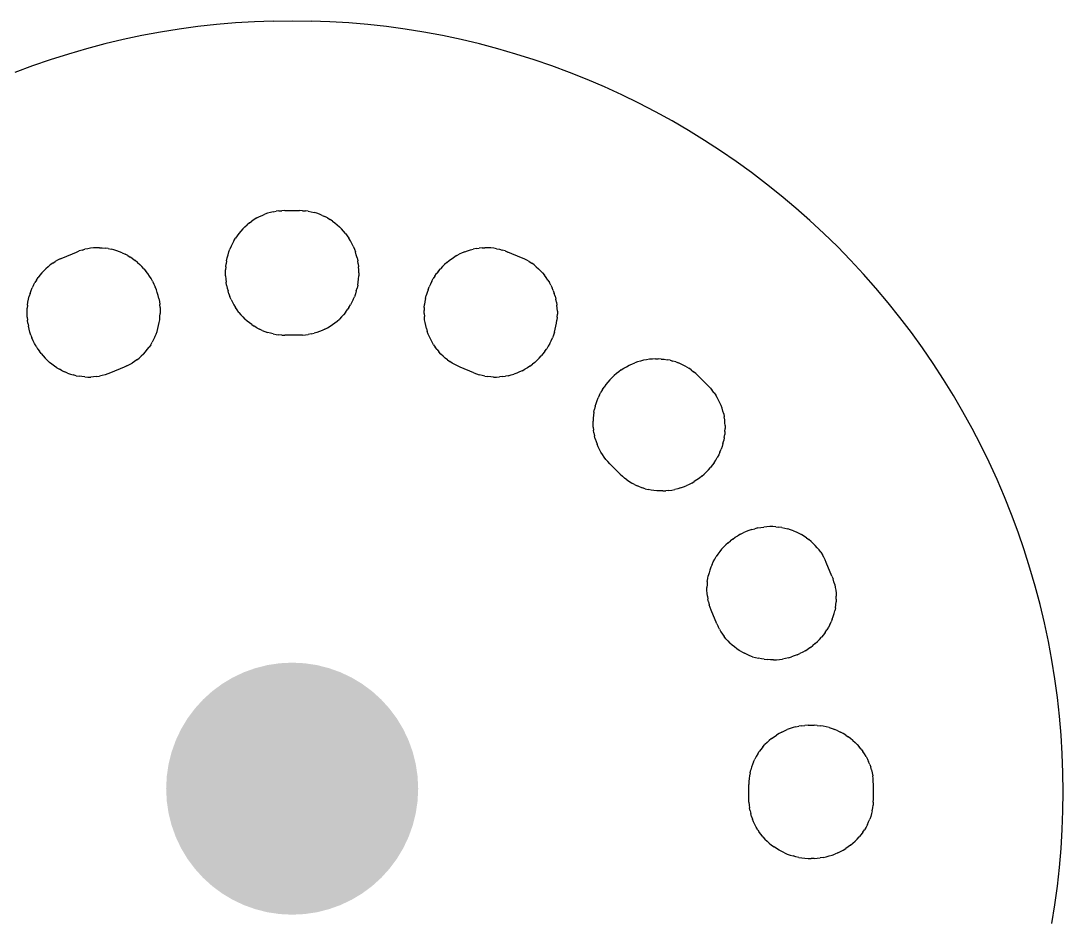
# Model space of a CAD drawing. Header units: millimetres. Extents: x 240 to 513, y -64 to 49.
# Drawn here: x 442.3 to 512.6, y -18.3 to 42.3 of the extents above; entities that cross this region are included whole.
import ezdxf

# ---------------------------------------------------------------- set-up
doc = ezdxf.new("R2010")
doc.units = ezdxf.units.MM
doc.header["$MEASUREMENT"] = 0
doc.layers.get('0').update_dxf_attribs({"linetype": 'CONTINUOUS'})

msp = doc.modelspace()

# ---------------------------------------------------------------- hatches: boundary and pattern name
at = {"linetype": 'Continuous'}
h = msp.add_hatch(color=7, dxfattribs=at)
h.dxf.hatch_style = 1
h.paths.add_polyline_path([(468.908, -7.863), (468.706, -7.054), (468.425, -6.268), (468.068, -5.514), (467.639, -4.799), (467.142, -4.129), (466.582, -3.511), (465.964, -2.95), (465.294, -2.454), (464.579, -2.025), (463.825, -1.668), (463.039, -1.387), (462.23, -1.184), (461.405, -1.062), (460.572, -1.021), (459.739, -1.062), (458.913, -1.184), (458.104, -1.387), (457.319, -1.668), (456.565, -2.025), (455.849, -2.454), (455.179, -2.95), (454.561, -3.511), (454.001, -4.129), (453.504, -4.799), (453.075, -5.514), (452.719, -6.268), (452.438, -7.054), (452.235, -7.863), (452.113, -8.688), (452.086, -9.233), (452.072, -9.521), (452.113, -10.354), (452.235, -11.179), (452.438, -11.988), (452.719, -12.774), (453.075, -13.528), (453.504, -14.243), (454.001, -14.913), (454.561, -15.532), (455.179, -16.092), (455.849, -16.589), (456.565, -17.017), (457.319, -17.374), (458.104, -17.655), (458.913, -17.858), (459.739, -17.98), (460.572, -18.021), (461.405, -17.98), (462.23, -17.858), (463.039, -17.655), (463.825, -17.374), (464.579, -17.017), (465.294, -16.589), (465.964, -16.092), (466.582, -15.532), (467.142, -14.913), (467.639, -14.243), (468.068, -13.528), (468.425, -12.774), (468.706, -11.988), (468.908, -11.179), (469.031, -10.354), (469.072, -9.521), (469.057, -9.233), (469.031, -8.688)])

# ---------------------------------------------------------------- linework, layer by layer
at = {"color": 1}
for p, q in [((458.02, 42.204), (456.746, 42.126)), ((459.295, 42.251), (458.02, 42.204)), ((459.295, 42.251), (460.572, 42.267)), ((460.572, 42.267), (461.848, 42.251)), ((463.123, 42.204), (461.848, 42.251)), ((464.397, 42.126), (463.123, 42.204)), ((451.682, 41.501), (450.427, 41.268)), ((452.942, 41.704), (451.682, 41.501)), ((454.206, 41.876), (452.942, 41.704)), ((455.475, 42.017), (454.206, 41.876)), ((456.746, 42.126), (455.475, 42.017)), ((465.669, 42.017), (464.397, 42.126)), ((466.937, 41.876), (465.669, 42.017)), ((468.202, 41.704), (466.937, 41.876)), ((469.462, 41.501), (468.202, 41.704)), ((470.716, 41.268), (469.462, 41.501)), ((449.179, 41.003), (447.937, 40.709)), ((450.427, 41.268), (449.179, 41.003)), ((471.965, 41.003), (470.716, 41.268)), ((473.207, 40.709), (471.965, 41.003)), ((446.703, 40.383), (445.477, 40.028)), ((447.937, 40.709), (446.703, 40.383)), ((474.441, 40.383), (473.207, 40.709)), ((475.667, 40.028), (474.441, 40.383)), ((444.26, 39.642), (443.053, 39.227)), ((445.477, 40.028), (444.26, 39.642)), ((476.883, 39.642), (475.667, 40.028)), ((478.09, 39.227), (476.883, 39.642)), ((443.053, 39.227), (441.857, 38.783)), ((479.286, 38.783), (478.09, 39.227)), ((480.471, 38.309), (479.286, 38.783)), ((481.644, 37.806), (480.471, 38.309)), ((482.805, 37.274), (481.644, 37.806)), ((483.951, 36.715), (482.805, 37.274)), ((485.084, 36.127), (483.951, 36.715)), ((486.202, 35.512), (485.084, 36.127)), ((487.305, 34.869), (486.202, 35.512)), ((488.391, 34.199), (487.305, 34.869)), ((489.461, 33.503), (488.391, 34.199)), ((490.514, 32.781), (489.461, 33.503)), ((491.548, 32.034), (490.514, 32.781)), ((492.564, 31.261), (491.548, 32.034)), ((493.56, 30.464), (492.564, 31.261)), ((494.537, 29.642), (493.56, 30.464)), ((495.493, 28.796), (494.537, 29.642)), ((458.015, 28.869), (457.85, 28.759)), ((458.186, 28.971), (458.015, 28.869)), ((458.186, 28.971), (458.361, 29.064)), ((458.361, 29.064), (458.541, 29.147)), ((458.541, 29.147), (458.724, 29.221)), ((458.911, 29.286), (458.724, 29.221)), ((459.1, 29.341), (458.911, 29.286)), ((459.291, 29.386), (459.1, 29.341)), ((459.291, 29.386), (459.485, 29.422)), ((459.68, 29.447), (459.485, 29.422)), ((459.68, 29.447), (459.875, 29.462)), ((460.071, 29.467), (459.875, 29.462)), ((460.071, 29.467), (461.072, 29.467)), ((461.268, 29.462), (461.072, 29.467)), ((461.268, 29.462), (461.464, 29.447)), ((461.659, 29.422), (461.464, 29.447)), ((461.659, 29.422), (461.852, 29.386)), ((461.852, 29.386), (462.044, 29.341)), ((462.233, 29.286), (462.044, 29.341)), ((462.419, 29.221), (462.233, 29.286)), ((462.602, 29.147), (462.419, 29.221)), ((462.602, 29.147), (462.782, 29.064)), ((462.957, 28.971), (462.782, 29.064)), ((462.957, 28.971), (463.128, 28.869)), ((463.294, 28.759), (463.128, 28.869)), ((457.243, 28.237), (457.108, 28.088)), ((457.243, 28.237), (457.385, 28.379)), ((457.385, 28.379), (457.534, 28.514)), ((457.689, 28.64), (457.534, 28.514)), ((457.689, 28.64), (457.85, 28.759)), ((463.294, 28.759), (463.454, 28.64)), ((463.454, 28.64), (463.609, 28.514)), ((463.609, 28.514), (463.758, 28.379)), ((463.9, 28.237), (463.758, 28.379)), ((464.035, 28.088), (463.9, 28.237)), ((496.428, 27.928), (495.493, 28.796)), ((456.641, 27.426), (456.544, 27.247)), ((456.641, 27.426), (456.544, 27.247)), ((456.641, 27.426), (456.746, 27.6)), ((456.859, 27.769), (456.746, 27.6)), ((456.98, 27.931), (456.859, 27.769)), ((457.108, 28.088), (456.98, 27.931)), ((464.164, 27.931), (464.035, 28.088)), ((464.164, 27.931), (464.284, 27.769)), ((464.284, 27.769), (464.398, 27.6)), ((464.503, 27.426), (464.398, 27.6)), ((464.599, 27.247), (464.503, 27.426)), ((464.599, 27.247), (464.503, 27.426)), ((497.341, 27.037), (496.428, 27.928)), ((446.032, 26.674), (446.216, 26.745)), ((446.402, 26.806), (446.216, 26.745)), ((446.402, 26.806), (446.592, 26.857)), ((446.784, 26.898), (446.592, 26.857)), ((446.979, 26.93), (446.784, 26.898)), ((447.174, 26.952), (446.979, 26.93)), ((447.371, 26.963), (447.174, 26.952)), ((447.569, 26.965), (447.371, 26.963)), ((447.569, 26.965), (447.767, 26.956)), ((447.767, 26.956), (447.964, 26.938)), ((448.161, 26.909), (447.964, 26.938)), ((448.161, 26.909), (448.356, 26.871)), ((448.55, 26.823), (448.356, 26.871)), ((448.742, 26.765), (448.55, 26.823)), ((448.93, 26.697), (448.742, 26.765)), ((456.305, 26.682), (456.376, 26.874)), ((456.456, 27.063), (456.376, 26.874)), ((456.544, 27.247), (456.456, 27.063)), ((456.544, 27.247), (456.456, 27.063)), ((464.688, 27.063), (464.599, 27.247)), ((464.688, 27.063), (464.599, 27.247)), ((464.688, 27.063), (464.767, 26.874)), ((464.767, 26.874), (464.838, 26.682)), ((472.213, 26.697), (472.402, 26.765)), ((472.402, 26.765), (472.593, 26.823)), ((472.593, 26.823), (472.787, 26.871)), ((472.982, 26.909), (472.787, 26.871)), ((472.982, 26.909), (473.179, 26.938)), ((473.377, 26.956), (473.179, 26.938)), ((473.377, 26.956), (473.574, 26.965)), ((473.772, 26.963), (473.574, 26.965)), ((473.969, 26.952), (473.772, 26.963)), ((474.165, 26.93), (473.969, 26.952)), ((474.359, 26.898), (474.165, 26.93)), ((474.359, 26.899), (474.165, 26.93)), ((474.359, 26.899), (474.551, 26.857)), ((474.359, 26.898), (474.551, 26.857)), ((474.551, 26.857), (474.741, 26.806)), ((474.928, 26.745), (474.741, 26.806)), ((474.928, 26.745), (475.111, 26.674)), ((498.232, 26.123), (497.341, 27.037)), ((444.418, 25.919), (444.584, 26.025)), ((444.754, 26.123), (444.584, 26.025)), ((444.929, 26.212), (444.754, 26.123)), ((444.929, 26.212), (445.108, 26.292)), ((445.108, 26.292), (446.032, 26.674)), ((449.116, 26.62), (448.93, 26.697)), ((449.116, 26.62), (449.298, 26.534)), ((449.477, 26.439), (449.298, 26.534)), ((449.477, 26.439), (449.651, 26.335)), ((449.477, 26.439), (449.651, 26.335)), ((449.819, 26.223), (449.651, 26.335)), ((449.819, 26.223), (449.651, 26.335)), ((449.819, 26.223), (449.983, 26.102)), ((450.141, 25.973), (449.983, 26.102)), ((456.148, 26.086), (456.115, 25.883)), ((456.148, 26.086), (456.191, 26.288)), ((456.148, 26.086), (456.191, 26.287)), ((456.191, 26.287), (456.244, 26.486)), ((456.191, 26.288), (456.244, 26.486)), ((456.244, 26.486), (456.305, 26.682)), ((464.899, 26.486), (464.838, 26.682)), ((464.952, 26.288), (464.899, 26.486)), ((464.952, 26.287), (464.899, 26.486)), ((464.952, 26.288), (464.995, 26.086)), ((464.952, 26.287), (464.995, 26.086)), ((465.028, 25.883), (464.995, 26.086)), ((471.002, 25.973), (471.16, 26.102)), ((471.16, 26.102), (471.324, 26.223)), ((471.324, 26.223), (471.493, 26.335)), ((471.667, 26.439), (471.493, 26.335)), ((471.667, 26.439), (471.845, 26.534)), ((472.027, 26.62), (471.845, 26.534)), ((472.213, 26.697), (472.027, 26.62)), ((476.035, 26.292), (475.111, 26.674)), ((476.214, 26.212), (476.035, 26.292)), ((476.389, 26.123), (476.214, 26.212)), ((476.56, 26.025), (476.389, 26.123)), ((476.56, 26.025), (476.725, 25.919)), ((499.101, 25.188), (498.232, 26.123)), ((443.683, 25.265), (443.817, 25.411)), ((443.817, 25.411), (443.958, 25.549)), ((444.105, 25.68), (443.958, 25.549)), ((444.105, 25.68), (444.259, 25.803)), ((444.418, 25.919), (444.259, 25.803)), ((450.141, 25.973), (450.293, 25.837)), ((450.439, 25.693), (450.293, 25.837)), ((450.578, 25.543), (450.439, 25.693)), ((450.578, 25.543), (450.71, 25.385)), ((450.834, 25.222), (450.71, 25.385)), ((456.072, 25.267), (456.076, 25.473)), ((456.091, 25.679), (456.076, 25.473)), ((456.091, 25.679), (456.115, 25.883)), ((465.028, 25.883), (465.053, 25.679)), ((465.067, 25.473), (465.053, 25.679)), ((465.072, 25.267), (465.067, 25.473)), ((470.434, 25.385), (470.309, 25.222)), ((470.434, 25.385), (470.343, 25.266)), ((470.434, 25.385), (470.566, 25.543)), ((470.704, 25.693), (470.566, 25.543)), ((470.704, 25.693), (470.85, 25.837)), ((471.002, 25.973), (470.85, 25.837)), ((476.885, 25.804), (476.725, 25.919)), ((476.885, 25.804), (477.038, 25.68)), ((477.038, 25.68), (477.186, 25.549)), ((477.186, 25.549), (477.327, 25.411)), ((477.327, 25.411), (477.46, 25.265)), ((443.129, 24.44), (443.223, 24.616)), ((443.326, 24.787), (443.223, 24.616)), ((443.326, 24.787), (443.437, 24.953)), ((443.556, 25.112), (443.437, 24.953)), ((443.683, 25.265), (443.556, 25.112)), ((450.951, 25.052), (450.834, 25.222)), ((451.059, 24.878), (450.951, 25.052)), ((451.16, 24.698), (451.059, 24.878)), ((451.16, 24.698), (451.252, 24.513)), ((456.076, 25.061), (456.072, 25.267)), ((456.076, 25.061), (456.091, 24.855)), ((456.091, 24.855), (456.115, 24.651)), ((456.148, 24.448), (456.115, 24.651)), ((464.995, 24.448), (465.028, 24.651)), ((465.028, 24.651), (465.053, 24.855)), ((465.053, 24.855), (465.067, 25.061)), ((465.072, 25.267), (465.067, 25.061)), ((469.983, 24.698), (469.891, 24.513)), ((469.983, 24.698), (470.084, 24.878)), ((470.193, 25.052), (470.084, 24.878)), ((470.193, 25.052), (470.084, 24.878)), ((470.193, 25.052), (470.309, 25.222)), ((470.193, 25.052), (470.309, 25.222)), ((470.343, 25.266), (470.309, 25.222)), ((470.343, 25.266), (470.343, 25.266)), ((477.46, 25.265), (477.587, 25.112)), ((477.706, 24.953), (477.587, 25.112)), ((477.817, 24.787), (477.706, 24.953)), ((477.817, 24.787), (477.92, 24.616)), ((478.014, 24.44), (477.92, 24.616)), ((499.947, 24.232), (499.101, 25.188)), ((442.898, 23.883), (442.966, 24.073)), ((442.966, 24.073), (443.043, 24.259)), ((443.129, 24.44), (443.043, 24.259)), ((451.252, 24.513), (451.335, 24.325)), ((451.41, 24.133), (451.335, 24.325)), ((451.475, 23.937), (451.41, 24.133)), ((451.531, 23.739), (451.475, 23.937)), ((456.148, 24.448), (456.191, 24.246)), ((456.191, 24.246), (456.244, 24.048)), ((456.306, 23.852), (456.244, 24.048)), ((464.899, 24.048), (464.838, 23.852)), ((464.899, 24.048), (464.952, 24.246)), ((464.995, 24.448), (464.952, 24.246)), ((469.668, 23.937), (469.612, 23.739)), ((469.734, 24.133), (469.668, 23.937)), ((469.734, 24.133), (469.808, 24.325)), ((469.891, 24.513), (469.808, 24.325)), ((478.014, 24.44), (478.1, 24.259)), ((478.177, 24.073), (478.1, 24.259)), ((478.177, 24.073), (478.245, 23.883)), ((500.768, 23.255), (499.947, 24.232)), ((442.72, 23.093), (442.75, 23.294)), ((442.75, 23.294), (442.79, 23.493)), ((442.79, 23.493), (442.839, 23.69)), ((442.898, 23.883), (442.839, 23.69)), ((451.578, 23.538), (451.531, 23.739)), ((451.578, 23.538), (451.615, 23.336)), ((451.615, 23.336), (451.643, 23.133)), ((456.306, 23.852), (456.376, 23.66)), ((456.456, 23.471), (456.376, 23.66)), ((456.456, 23.471), (456.544, 23.287)), ((456.544, 23.287), (456.641, 23.108)), ((464.599, 23.287), (464.503, 23.108)), ((464.688, 23.471), (464.599, 23.287)), ((464.688, 23.471), (464.767, 23.66)), ((464.838, 23.852), (464.767, 23.66)), ((469.528, 23.336), (469.501, 23.133)), ((469.566, 23.538), (469.528, 23.336)), ((469.566, 23.538), (469.612, 23.739)), ((478.304, 23.69), (478.245, 23.883)), ((478.304, 23.69), (478.353, 23.493)), ((478.393, 23.294), (478.353, 23.493)), ((478.393, 23.294), (478.424, 23.093)), ((501.566, 22.259), (500.768, 23.255)), ((442.687, 22.482), (442.688, 22.687)), ((442.687, 22.482), (442.688, 22.687)), ((442.688, 22.687), (442.699, 22.891)), ((442.688, 22.687), (442.699, 22.891)), ((442.72, 23.093), (442.699, 22.891)), ((451.661, 22.928), (451.643, 23.133)), ((451.657, 22.315), (451.668, 22.519)), ((451.661, 22.928), (451.669, 22.723)), ((451.669, 22.723), (451.668, 22.519)), ((456.641, 23.108), (456.746, 22.934)), ((456.859, 22.765), (456.746, 22.934)), ((456.98, 22.603), (456.859, 22.765)), ((456.98, 22.603), (457.108, 22.446)), ((464.164, 22.603), (464.035, 22.446)), ((464.164, 22.603), (464.284, 22.765)), ((464.398, 22.934), (464.284, 22.765)), ((464.398, 22.934), (464.503, 23.108)), ((469.482, 22.928), (469.474, 22.723)), ((469.476, 22.519), (469.474, 22.723)), ((469.476, 22.519), (469.487, 22.315)), ((469.482, 22.928), (469.501, 23.133)), ((478.444, 22.891), (478.424, 23.093)), ((478.456, 22.687), (478.444, 22.891)), ((478.456, 22.687), (478.457, 22.482)), ((442.695, 22.277), (442.687, 22.482)), ((442.695, 22.277), (442.713, 22.073)), ((442.741, 21.869), (442.713, 22.073)), ((442.741, 21.869), (442.778, 21.667)), ((451.565, 21.712), (451.605, 21.911)), ((451.605, 21.911), (451.636, 22.112)), ((451.636, 22.112), (451.657, 22.315)), ((457.108, 22.446), (457.243, 22.297)), ((457.243, 22.297), (457.385, 22.155)), ((457.534, 22.02), (457.385, 22.155)), ((457.689, 21.894), (457.534, 22.02)), ((457.85, 21.775), (457.689, 21.894)), ((463.294, 21.775), (463.454, 21.894)), ((463.454, 21.894), (463.609, 22.02)), ((463.609, 22.02), (463.758, 22.155)), ((463.9, 22.297), (463.758, 22.155)), ((464.035, 22.446), (463.9, 22.297)), ((469.508, 22.112), (469.487, 22.315)), ((469.538, 21.911), (469.508, 22.112)), ((469.578, 21.712), (469.538, 21.911)), ((478.366, 21.667), (478.403, 21.869)), ((478.403, 21.869), (478.431, 22.073)), ((478.449, 22.277), (478.431, 22.073)), ((478.449, 22.277), (478.457, 22.482)), ((502.338, 21.243), (501.566, 22.259)), ((442.824, 21.467), (442.778, 21.667)), ((442.881, 21.268), (442.824, 21.467)), ((442.946, 21.073), (442.881, 21.268)), ((451.312, 20.947), (451.389, 21.133)), ((451.389, 21.133), (451.457, 21.322)), ((451.457, 21.322), (451.516, 21.516)), ((451.516, 21.516), (451.565, 21.712)), ((457.85, 21.775), (458.015, 21.665)), ((458.186, 21.563), (458.015, 21.665)), ((458.186, 21.563), (458.361, 21.47)), ((458.541, 21.387), (458.361, 21.47)), ((458.541, 21.387), (458.724, 21.313)), ((458.724, 21.313), (458.911, 21.248)), ((459.1, 21.193), (458.911, 21.248)), ((459.291, 21.148), (459.1, 21.193)), ((459.291, 21.148), (459.485, 21.112)), ((459.485, 21.112), (459.68, 21.087)), ((461.464, 21.087), (461.659, 21.112)), ((461.852, 21.148), (461.659, 21.112)), ((461.852, 21.148), (462.044, 21.193)), ((462.233, 21.248), (462.044, 21.193)), ((462.419, 21.313), (462.233, 21.248)), ((462.602, 21.387), (462.419, 21.313)), ((462.782, 21.47), (462.602, 21.387)), ((462.782, 21.47), (462.957, 21.563)), ((462.957, 21.563), (463.128, 21.665)), ((463.128, 21.665), (463.294, 21.775)), ((469.627, 21.516), (469.578, 21.712)), ((469.627, 21.516), (469.686, 21.323)), ((469.754, 21.133), (469.686, 21.323)), ((469.831, 20.947), (469.754, 21.133)), ((478.263, 21.268), (478.197, 21.073)), ((478.263, 21.268), (478.319, 21.467)), ((478.319, 21.467), (478.366, 21.667)), ((503.086, 20.209), (502.338, 21.243)), ((442.946, 21.073), (443.02, 20.881)), ((443.104, 20.692), (443.02, 20.881)), ((443.196, 20.508), (443.104, 20.692)), ((443.296, 20.328), (443.196, 20.508)), ((451.029, 20.418), (450.918, 20.253)), ((451.029, 20.418), (450.918, 20.253)), ((451.029, 20.418), (451.132, 20.589)), ((451.227, 20.766), (451.132, 20.589)), ((451.312, 20.947), (451.227, 20.766)), ((459.875, 21.072), (459.68, 21.087)), ((459.875, 21.072), (460.072, 21.067)), ((461.072, 21.067), (460.072, 21.067)), ((461.268, 21.072), (461.072, 21.067)), ((461.268, 21.072), (461.464, 21.087)), ((469.917, 20.766), (469.831, 20.947)), ((470.011, 20.589), (469.917, 20.766)), ((470.114, 20.418), (470.011, 20.589)), ((470.114, 20.418), (470.225, 20.253)), ((477.948, 20.508), (477.847, 20.328)), ((477.948, 20.508), (478.04, 20.692)), ((478.04, 20.692), (478.123, 20.881)), ((478.197, 21.073), (478.123, 20.881)), ((443.296, 20.328), (443.405, 20.153)), ((443.296, 20.328), (443.405, 20.153)), ((443.405, 20.153), (443.521, 19.984)), ((443.405, 20.153), (443.521, 19.984)), ((443.646, 19.82), (443.521, 19.984)), ((443.646, 19.82), (443.778, 19.663)), ((450.539, 19.795), (450.398, 19.656)), ((450.539, 19.795), (450.673, 19.941)), ((450.673, 19.941), (450.799, 20.094)), ((450.799, 20.094), (450.918, 20.253)), ((450.799, 20.094), (450.918, 20.253)), ((470.344, 20.094), (470.225, 20.253)), ((470.344, 20.094), (470.471, 19.941)), ((470.604, 19.795), (470.471, 19.941)), ((470.745, 19.656), (470.604, 19.795)), ((477.497, 19.82), (477.365, 19.663)), ((477.622, 19.984), (477.497, 19.82)), ((477.622, 19.984), (477.738, 20.153)), ((477.847, 20.328), (477.738, 20.153)), ((503.808, 19.157), (503.086, 20.209)), ((443.778, 19.663), (443.917, 19.512)), ((444.062, 19.369), (443.917, 19.512)), ((444.062, 19.369), (444.214, 19.232)), ((444.372, 19.104), (444.214, 19.232)), ((444.536, 18.983), (444.372, 19.104)), ((444.705, 18.87), (444.536, 18.983)), ((449.426, 18.994), (449.247, 18.914)), ((449.426, 18.994), (449.602, 19.083)), ((449.602, 19.083), (449.772, 19.18)), ((449.937, 19.287), (449.772, 19.18)), ((450.097, 19.402), (449.937, 19.287)), ((450.097, 19.402), (450.251, 19.525)), ((450.398, 19.656), (450.251, 19.525)), ((470.745, 19.656), (470.893, 19.525)), ((471.047, 19.402), (470.893, 19.525)), ((471.047, 19.402), (471.206, 19.287)), ((471.372, 19.18), (471.206, 19.287)), ((471.542, 19.083), (471.372, 19.18)), ((471.717, 18.994), (471.542, 19.083)), ((471.896, 18.914), (471.717, 18.994)), ((476.607, 18.983), (476.438, 18.87)), ((476.607, 18.983), (476.771, 19.104)), ((476.929, 19.232), (476.771, 19.104)), ((477.081, 19.369), (476.929, 19.232)), ((477.081, 19.369), (477.227, 19.512)), ((477.227, 19.512), (477.365, 19.663)), ((483.122, 18.938), (483.304, 19.033)), ((483.304, 19.033), (483.49, 19.119)), ((483.49, 19.119), (483.68, 19.196)), ((483.872, 19.264), (483.68, 19.196)), ((484.067, 19.322), (483.872, 19.264)), ((484.265, 19.371), (484.067, 19.322)), ((484.464, 19.41), (484.265, 19.371)), ((484.664, 19.44), (484.464, 19.41)), ((484.865, 19.459), (484.664, 19.44)), ((485.067, 19.469), (484.865, 19.459)), ((485.067, 19.469), (485.268, 19.469)), ((485.468, 19.459), (485.268, 19.469)), ((485.468, 19.459), (485.667, 19.44)), ((485.667, 19.44), (485.865, 19.41)), ((486.06, 19.371), (485.865, 19.41)), ((486.06, 19.371), (486.253, 19.322)), ((486.442, 19.263), (486.253, 19.322)), ((486.442, 19.263), (486.628, 19.196)), ((486.81, 19.118), (486.628, 19.196)), ((486.988, 19.032), (486.81, 19.118)), ((487.16, 18.937), (486.988, 19.032)), ((504.504, 18.087), (503.808, 19.157)), ((444.705, 18.87), (444.879, 18.767)), ((445.057, 18.671), (444.879, 18.767)), ((445.057, 18.671), (445.239, 18.585)), ((445.425, 18.508), (445.239, 18.585)), ((445.425, 18.508), (445.614, 18.441)), ((445.614, 18.441), (445.805, 18.383)), ((445.999, 18.335), (445.805, 18.383)), ((445.999, 18.335), (446.195, 18.296)), ((446.391, 18.268), (446.195, 18.296)), ((447.377, 18.275), (447.571, 18.307)), ((447.763, 18.349), (447.571, 18.307)), ((447.953, 18.4), (447.763, 18.349)), ((448.14, 18.461), (447.953, 18.4)), ((448.323, 18.531), (448.14, 18.461)), ((449.247, 18.914), (448.323, 18.531)), ((472.82, 18.531), (471.896, 18.914)), ((472.82, 18.531), (473.004, 18.461)), ((473.004, 18.461), (473.19, 18.4)), ((473.38, 18.349), (473.19, 18.4)), ((473.572, 18.307), (473.38, 18.349)), ((473.572, 18.307), (473.766, 18.275)), ((474.752, 18.268), (474.949, 18.296)), ((475.144, 18.335), (474.949, 18.296)), ((475.144, 18.335), (475.338, 18.383)), ((475.338, 18.383), (475.53, 18.441)), ((475.718, 18.508), (475.53, 18.441)), ((475.718, 18.508), (475.53, 18.441)), ((475.904, 18.585), (475.718, 18.508)), ((475.904, 18.585), (475.718, 18.508)), ((476.087, 18.671), (475.904, 18.585)), ((476.087, 18.671), (476.265, 18.767)), ((476.438, 18.87), (476.265, 18.767)), ((482.138, 18.198), (482.288, 18.34)), ((482.443, 18.475), (482.288, 18.34)), ((482.605, 18.603), (482.443, 18.475)), ((482.772, 18.723), (482.605, 18.603)), ((482.772, 18.723), (482.945, 18.835)), ((482.945, 18.835), (483.122, 18.938)), ((487.16, 18.937), (487.328, 18.834)), ((487.489, 18.722), (487.328, 18.834)), ((487.489, 18.722), (487.645, 18.602)), ((487.794, 18.474), (487.645, 18.602)), ((487.794, 18.474), (487.937, 18.339)), ((488.644, 17.632), (487.937, 18.339)), ((446.589, 18.249), (446.391, 18.268)), ((446.589, 18.249), (446.787, 18.241)), ((446.787, 18.241), (446.984, 18.242)), ((447.181, 18.254), (446.984, 18.242)), ((447.377, 18.275), (447.181, 18.254)), ((473.962, 18.254), (473.766, 18.275)), ((474.159, 18.242), (473.962, 18.254)), ((474.159, 18.242), (474.357, 18.241)), ((474.357, 18.241), (474.555, 18.249)), ((474.752, 18.268), (474.555, 18.249)), ((481.733, 17.731), (481.613, 17.564)), ((481.861, 17.893), (481.733, 17.731)), ((481.996, 18.049), (481.861, 17.893)), ((481.996, 18.049), (482.138, 18.198)), ((488.779, 17.49), (488.644, 17.632)), ((505.173, 17), (504.504, 18.087)), ((481.303, 17.032), (481.217, 16.846)), ((481.303, 17.032), (481.398, 17.214)), ((481.502, 17.391), (481.398, 17.214)), ((481.502, 17.391), (481.613, 17.564)), ((488.779, 17.49), (488.907, 17.341)), ((489.027, 17.185), (488.907, 17.341)), ((489.027, 17.185), (489.139, 17.023)), ((489.242, 16.856), (489.139, 17.023)), ((505.816, 15.898), (505.173, 17)), ((481.014, 16.269), (480.965, 16.071)), ((481.014, 16.269), (481.072, 16.464)), ((481.072, 16.464), (481.14, 16.656)), ((481.14, 16.656), (481.217, 16.846)), ((489.337, 16.683), (489.242, 16.856)), ((489.423, 16.506), (489.337, 16.683)), ((489.5, 16.324), (489.423, 16.506)), ((489.568, 16.138), (489.5, 16.324)), ((480.877, 15.471), (480.867, 15.269)), ((480.896, 15.672), (480.877, 15.471)), ((480.926, 15.872), (480.896, 15.672)), ((480.926, 15.872), (480.965, 16.071)), ((489.627, 15.948), (489.568, 16.138)), ((489.675, 15.755), (489.627, 15.948)), ((489.675, 15.755), (489.715, 15.56)), ((489.744, 15.363), (489.715, 15.56)), ((506.432, 14.78), (505.816, 15.898)), ((480.867, 15.068), (480.867, 15.269)), ((480.877, 14.868), (480.867, 15.068)), ((480.877, 14.868), (480.896, 14.669)), ((489.764, 15.164), (489.744, 15.363)), ((489.774, 14.963), (489.764, 15.164)), ((489.774, 14.963), (489.774, 14.762)), ((507.019, 13.647), (506.432, 14.78)), ((480.926, 14.471), (480.896, 14.669)), ((480.926, 14.471), (480.965, 14.276)), ((481.014, 14.083), (480.965, 14.276)), ((481.014, 14.083), (481.073, 13.894)), ((489.715, 14.16), (489.676, 13.96)), ((489.715, 14.16), (489.744, 14.36)), ((489.764, 14.561), (489.744, 14.36)), ((489.764, 14.561), (489.774, 14.762)), ((481.073, 13.894), (481.141, 13.708)), ((481.218, 13.526), (481.141, 13.708)), ((481.304, 13.348), (481.218, 13.526)), ((489.424, 13.186), (489.501, 13.375)), ((489.568, 13.568), (489.501, 13.375)), ((489.627, 13.763), (489.568, 13.568)), ((489.627, 13.763), (489.676, 13.96)), ((507.579, 12.5), (507.019, 13.647)), ((481.399, 13.176), (481.304, 13.348)), ((481.502, 13.008), (481.399, 13.176)), ((481.614, 12.847), (481.502, 13.008)), ((481.734, 12.691), (481.614, 12.847)), ((481.862, 12.542), (481.734, 12.691)), ((489.139, 12.64), (489.243, 12.818)), ((489.338, 13), (489.243, 12.818)), ((489.424, 13.186), (489.338, 13)), ((481.997, 12.399), (481.862, 12.542)), ((481.997, 12.399), (482.704, 11.692)), ((488.502, 11.834), (488.645, 11.983)), ((488.645, 11.983), (488.78, 12.138)), ((488.908, 12.3), (488.78, 12.138)), ((489.027, 12.467), (488.908, 12.3)), ((489.027, 12.467), (489.139, 12.64)), ((508.111, 11.34), (507.579, 12.5)), ((482.704, 11.692), (482.846, 11.557)), ((482.846, 11.557), (482.996, 11.429)), ((483.151, 11.309), (482.996, 11.429)), ((483.151, 11.309), (483.313, 11.198)), ((487.869, 11.309), (487.696, 11.197)), ((488.036, 11.429), (487.869, 11.309)), ((488.198, 11.556), (488.036, 11.429)), ((488.198, 11.556), (488.353, 11.691)), ((488.502, 11.834), (488.353, 11.691)), ((508.613, 10.167), (508.111, 11.34)), ((483.313, 11.198), (483.48, 11.094)), ((483.653, 10.999), (483.48, 11.094)), ((483.653, 10.999), (483.831, 10.913)), ((483.653, 10.999), (483.831, 10.913)), ((484.013, 10.836), (483.831, 10.913)), ((484.013, 10.836), (483.831, 10.913)), ((484.013, 10.836), (484.199, 10.768)), ((484.388, 10.71), (484.199, 10.768)), ((484.388, 10.71), (484.581, 10.661)), ((484.776, 10.621), (484.581, 10.661)), ((484.974, 10.592), (484.776, 10.621)), ((485.172, 10.572), (484.974, 10.592)), ((485.373, 10.562), (485.172, 10.572)), ((485.574, 10.562), (485.373, 10.562)), ((485.574, 10.562), (485.775, 10.572)), ((485.976, 10.592), (485.775, 10.572)), ((485.976, 10.592), (486.177, 10.621)), ((486.177, 10.621), (486.376, 10.66)), ((486.573, 10.709), (486.376, 10.66)), ((486.769, 10.768), (486.573, 10.709)), ((486.769, 10.768), (486.961, 10.836)), ((486.961, 10.836), (487.151, 10.913)), ((487.337, 10.999), (487.151, 10.913)), ((487.518, 11.093), (487.337, 10.999)), ((487.518, 11.093), (487.696, 11.197)), ((509.087, 8.982), (508.613, 10.167)), ((509.532, 7.785), (509.087, 8.982)), ((490.812, 7.643), (490.997, 7.735)), ((491.185, 7.818), (490.997, 7.735)), ((491.378, 7.893), (491.185, 7.818)), ((491.573, 7.958), (491.378, 7.893)), ((491.573, 7.958), (491.771, 8.014)), ((491.972, 8.061), (491.771, 8.014)), ((491.972, 8.061), (492.174, 8.098)), ((492.174, 8.098), (492.378, 8.126)), ((492.582, 8.144), (492.378, 8.126)), ((492.787, 8.152), (492.582, 8.144)), ((492.991, 8.151), (492.787, 8.152)), ((493.195, 8.14), (492.991, 8.151)), ((493.195, 8.14), (493.398, 8.119)), ((493.599, 8.089), (493.398, 8.119)), ((493.599, 8.089), (493.798, 8.049)), ((493.798, 8.049), (493.995, 7.999)), ((494.188, 7.94), (493.995, 7.999)), ((494.378, 7.873), (494.188, 7.94)), ((494.378, 7.873), (494.563, 7.796)), ((494.563, 7.796), (494.745, 7.71)), ((509.947, 6.578), (509.532, 7.785)), ((489.968, 7.061), (489.817, 6.922)), ((489.968, 7.061), (490.125, 7.193)), ((490.288, 7.317), (490.125, 7.193)), ((490.288, 7.317), (490.458, 7.434)), ((490.458, 7.434), (490.633, 7.543)), ((490.812, 7.643), (490.633, 7.543)), ((494.745, 7.71), (494.921, 7.615)), ((495.092, 7.512), (494.921, 7.615)), ((495.257, 7.401), (495.092, 7.512)), ((495.257, 7.401), (495.417, 7.282)), ((495.569, 7.156), (495.417, 7.282)), ((495.715, 7.022), (495.569, 7.156)), ((489.408, 6.466), (489.287, 6.303)), ((489.537, 6.624), (489.408, 6.466)), ((489.673, 6.776), (489.537, 6.624)), ((489.673, 6.776), (489.817, 6.922)), ((495.715, 7.022), (495.854, 6.881)), ((495.985, 6.734), (495.854, 6.881)), ((495.985, 6.734), (496.108, 6.58)), ((496.223, 6.42), (496.108, 6.58)), ((496.223, 6.42), (496.33, 6.255)), ((510.333, 5.362), (509.947, 6.578)), ((488.89, 5.6), (488.976, 5.782)), ((488.976, 5.782), (489.071, 5.96)), ((489.071, 5.96), (489.175, 6.134)), ((489.287, 6.303), (489.175, 6.134)), ((496.428, 6.085), (496.33, 6.255)), ((496.516, 5.91), (496.428, 6.085)), ((496.596, 5.73), (496.516, 5.91)), ((496.979, 4.806), (496.596, 5.73)), ((488.688, 5.033), (488.639, 4.84)), ((488.745, 5.225), (488.688, 5.033)), ((488.813, 5.414), (488.745, 5.225)), ((488.89, 5.6), (488.813, 5.414)), ((510.688, 4.136), (510.333, 5.362)), ((488.554, 4.25), (488.545, 4.052)), ((488.572, 4.447), (488.554, 4.25)), ((488.572, 4.447), (488.601, 4.644)), ((488.601, 4.644), (488.639, 4.84)), ((496.979, 4.806), (497.05, 4.623)), ((497.11, 4.436), (497.05, 4.623)), ((497.162, 4.247), (497.11, 4.436)), ((497.162, 4.247), (497.203, 4.054)), ((488.547, 3.855), (488.545, 4.052)), ((488.558, 3.658), (488.547, 3.855)), ((488.58, 3.462), (488.558, 3.658)), ((497.203, 4.054), (497.235, 3.86)), ((497.235, 3.86), (497.256, 3.664)), ((497.256, 3.664), (497.268, 3.467)), ((511.013, 2.902), (510.688, 4.136)), ((488.58, 3.462), (488.612, 3.267)), ((488.653, 3.075), (488.612, 3.267)), ((488.653, 3.075), (488.704, 2.886)), ((488.653, 3.075), (488.705, 2.886)), ((488.765, 2.699), (488.704, 2.886)), ((488.765, 2.699), (488.705, 2.886)), ((497.214, 2.678), (497.243, 2.874)), ((497.243, 2.874), (497.261, 3.072)), ((497.269, 3.27), (497.261, 3.072)), ((497.269, 3.27), (497.268, 3.467)), ((511.308, 1.66), (511.013, 2.902)), ((488.836, 2.516), (488.765, 2.699)), ((489.219, 1.592), (488.836, 2.516)), ((497.069, 2.097), (497.127, 2.289)), ((497.127, 2.289), (497.176, 2.482)), ((497.214, 2.678), (497.176, 2.482)), ((489.219, 1.592), (489.298, 1.412)), ((489.387, 1.237), (489.298, 1.412)), ((496.839, 1.54), (496.744, 1.362)), ((496.839, 1.54), (496.925, 1.722)), ((496.839, 1.54), (496.925, 1.722)), ((497.002, 1.908), (496.925, 1.722)), ((497.002, 1.908), (496.925, 1.722)), ((497.002, 1.908), (497.069, 2.097)), ((511.573, 0.412), (511.308, 1.66)), ((489.387, 1.237), (489.485, 1.067)), ((489.485, 1.067), (489.592, 0.902)), ((489.592, 0.902), (489.707, 0.742)), ((489.83, 0.588), (489.707, 0.742)), ((496.407, 0.856), (496.278, 0.697)), ((496.527, 1.019), (496.407, 0.856)), ((496.527, 1.019), (496.64, 1.188)), ((496.744, 1.362), (496.64, 1.188)), ((489.961, 0.441), (489.83, 0.588)), ((489.961, 0.441), (490.1, 0.3)), ((490.245, 0.166), (490.1, 0.3)), ((490.398, 0.039), (490.245, 0.166)), ((490.558, -0.079), (490.398, 0.039)), ((495.527, 0.005), (495.357, -0.112)), ((495.527, 0.005), (495.69, 0.129)), ((495.847, 0.261), (495.69, 0.129)), ((495.847, 0.261), (495.998, 0.4)), ((495.998, 0.4), (496.142, 0.545)), ((496.142, 0.545), (496.278, 0.697)), ((511.806, -0.843), (511.573, 0.412)), ((490.723, -0.191), (490.558, -0.079)), ((490.894, -0.293), (490.723, -0.191)), ((490.894, -0.293), (491.07, -0.388)), ((491.252, -0.474), (491.07, -0.388)), ((491.437, -0.551), (491.252, -0.474)), ((491.627, -0.619), (491.437, -0.551)), ((491.627, -0.619), (491.82, -0.677)), ((491.82, -0.677), (492.017, -0.727)), ((494.044, -0.692), (493.843, -0.739)), ((494.044, -0.692), (494.242, -0.636)), ((494.437, -0.571), (494.242, -0.636)), ((494.63, -0.497), (494.437, -0.571)), ((494.63, -0.497), (494.818, -0.413)), ((495.003, -0.321), (494.818, -0.413)), ((495.182, -0.221), (495.003, -0.321)), ((495.182, -0.221), (495.357, -0.112)), ((492.216, -0.767), (492.017, -0.727)), ((492.417, -0.797), (492.216, -0.767)), ((492.417, -0.797), (492.62, -0.818)), ((492.824, -0.829), (492.62, -0.818)), ((493.028, -0.83), (492.824, -0.829)), ((493.028, -0.83), (493.233, -0.822)), ((493.233, -0.822), (493.437, -0.804)), ((493.437, -0.804), (493.641, -0.776)), ((493.843, -0.739), (493.641, -0.776)), ((512.009, -2.103), (511.806, -0.843)), ((512.181, -3.368), (512.009, -2.103)), ((512.321, -4.636), (512.181, -3.368)), ((512.431, -5.908), (512.321, -4.636)), ((493.592, -5.705), (493.776, -5.617)), ((493.776, -5.617), (493.964, -5.537)), ((494.157, -5.467), (493.964, -5.537)), ((494.352, -5.405), (494.157, -5.467)), ((494.551, -5.353), (494.352, -5.405)), ((494.551, -5.353), (494.752, -5.31)), ((494.956, -5.276), (494.752, -5.31)), ((494.956, -5.276), (495.16, -5.252)), ((495.366, -5.238), (495.16, -5.252)), ((495.366, -5.238), (495.572, -5.233)), ((495.572, -5.233), (495.778, -5.238)), ((495.983, -5.252), (495.778, -5.238)), ((495.983, -5.252), (496.188, -5.276)), ((496.391, -5.31), (496.188, -5.276)), ((496.592, -5.353), (496.391, -5.31)), ((496.791, -5.405), (496.592, -5.353)), ((496.791, -5.405), (496.986, -5.467)), ((496.986, -5.467), (497.179, -5.537)), ((497.367, -5.617), (497.179, -5.537)), ((497.367, -5.617), (497.552, -5.705)), ((492.602, -6.405), (492.751, -6.269)), ((492.907, -6.141), (492.751, -6.269)), ((492.907, -6.141), (493.07, -6.02)), ((493.07, -6.02), (493.238, -5.907)), ((493.413, -5.802), (493.238, -5.907)), ((493.592, -5.705), (493.413, -5.802)), ((497.731, -5.802), (497.552, -5.705)), ((497.905, -5.907), (497.731, -5.802)), ((497.905, -5.907), (498.074, -6.02)), ((498.236, -6.141), (498.074, -6.02)), ((498.392, -6.269), (498.236, -6.141)), ((498.392, -6.269), (498.542, -6.405)), ((512.509, -7.181), (512.431, -5.908)), ((491.969, -7.177), (492.08, -7.011)), ((491.969, -7.177), (492.08, -7.011)), ((492.198, -6.85), (492.08, -7.011)), ((492.198, -6.85), (492.08, -7.011)), ((492.325, -6.695), (492.198, -6.85)), ((492.325, -6.695), (492.46, -6.547)), ((492.602, -6.405), (492.46, -6.547)), ((498.542, -6.405), (498.684, -6.547)), ((498.684, -6.547), (498.818, -6.695)), ((498.945, -6.85), (498.818, -6.695)), ((498.945, -6.85), (499.064, -7.011)), ((499.174, -7.177), (499.064, -7.011)), ((491.691, -7.702), (491.617, -7.885)), ((491.691, -7.702), (491.775, -7.523)), ((491.867, -7.347), (491.775, -7.523)), ((491.868, -7.347), (491.775, -7.523)), ((491.969, -7.177), (491.867, -7.347)), ((491.969, -7.177), (491.868, -7.347)), ((499.276, -7.347), (499.174, -7.177)), ((499.276, -7.347), (499.368, -7.523)), ((499.368, -7.523), (499.452, -7.702)), ((499.526, -7.885), (499.452, -7.702)), ((512.556, -8.457), (512.509, -7.181)), ((491.452, -8.453), (491.498, -8.261)), ((491.553, -8.072), (491.498, -8.261)), ((491.617, -7.885), (491.553, -8.072)), ((499.526, -7.885), (499.591, -8.072)), ((499.646, -8.261), (499.591, -8.072)), ((499.646, -8.261), (499.691, -8.453)), ((491.377, -9.037), (491.372, -9.233)), ((491.392, -8.841), (491.377, -9.037)), ((491.417, -8.646), (491.392, -8.841)), ((491.452, -8.453), (491.417, -8.646)), ((499.691, -8.453), (499.726, -8.646)), ((499.751, -8.841), (499.726, -8.646)), ((499.767, -9.037), (499.751, -8.841)), ((499.772, -9.233), (499.767, -9.037)), ((512.572, -9.733), (512.556, -8.457)), ((491.372, -10.233), (491.372, -9.233)), ((499.772, -10.233), (499.772, -9.233)), ((512.556, -11.009), (512.572, -9.733)), ((491.377, -10.429), (491.372, -10.233)), ((491.377, -10.429), (491.392, -10.625)), ((499.767, -10.429), (499.751, -10.625)), ((499.767, -10.429), (499.772, -10.233)), ((491.392, -10.625), (491.417, -10.82)), ((491.452, -11.013), (491.417, -10.82)), ((491.452, -11.013), (491.498, -11.205)), ((491.553, -11.394), (491.498, -11.205)), ((499.646, -11.205), (499.591, -11.394)), ((499.691, -11.013), (499.646, -11.205)), ((499.691, -11.013), (499.726, -10.82)), ((499.726, -10.82), (499.751, -10.625)), ((512.509, -12.285), (512.556, -11.009)), ((491.553, -11.394), (491.617, -11.581)), ((491.691, -11.764), (491.617, -11.581)), ((491.775, -11.943), (491.691, -11.764)), ((491.868, -12.119), (491.775, -11.943)), ((499.368, -11.943), (499.276, -12.119)), ((499.368, -11.943), (499.276, -12.119)), ((499.368, -11.943), (499.452, -11.764)), ((499.452, -11.764), (499.526, -11.581)), ((499.591, -11.394), (499.526, -11.581)), ((491.969, -12.289), (491.868, -12.119)), ((491.969, -12.289), (492.08, -12.455)), ((492.198, -12.616), (492.08, -12.455)), ((492.325, -12.771), (492.198, -12.616)), ((498.945, -12.616), (498.818, -12.771)), ((499.064, -12.455), (498.945, -12.616)), ((499.064, -12.455), (499.174, -12.289)), ((499.276, -12.119), (499.174, -12.289)), ((499.276, -12.119), (499.174, -12.289)), ((512.431, -13.558), (512.509, -12.285)), ((492.325, -12.771), (492.46, -12.919)), ((492.46, -12.919), (492.602, -13.061)), ((492.751, -13.197), (492.602, -13.061)), ((492.751, -13.197), (492.907, -13.325)), ((492.907, -13.325), (493.07, -13.446)), ((498.236, -13.325), (498.074, -13.446)), ((498.236, -13.325), (498.392, -13.197)), ((498.392, -13.197), (498.542, -13.061)), ((498.684, -12.919), (498.542, -13.061)), ((498.684, -12.919), (498.818, -12.771)), ((493.238, -13.559), (493.07, -13.446)), ((493.413, -13.664), (493.238, -13.559)), ((493.592, -13.761), (493.413, -13.664)), ((493.776, -13.849), (493.592, -13.761)), ((493.776, -13.849), (493.964, -13.929)), ((493.964, -13.929), (494.157, -13.999)), ((494.157, -13.999), (494.352, -14.061)), ((496.791, -14.061), (496.986, -13.999)), ((496.986, -13.999), (497.179, -13.929)), ((497.367, -13.849), (497.179, -13.929)), ((497.367, -13.849), (497.552, -13.761)), ((497.552, -13.761), (497.731, -13.664)), ((497.731, -13.664), (497.905, -13.559)), ((498.074, -13.446), (497.905, -13.559)), ((512.321, -14.83), (512.431, -13.558)), ((494.551, -14.113), (494.352, -14.061)), ((494.752, -14.156), (494.551, -14.113)), ((494.752, -14.156), (494.956, -14.19)), ((494.956, -14.19), (495.16, -14.214)), ((495.16, -14.214), (495.366, -14.228)), ((495.366, -14.228), (495.572, -14.233)), ((495.778, -14.228), (495.572, -14.233)), ((495.778, -14.228), (495.983, -14.214)), ((495.983, -14.214), (496.188, -14.19)), ((496.391, -14.156), (496.188, -14.19)), ((496.391, -14.156), (496.592, -14.113)), ((496.592, -14.113), (496.791, -14.061)), ((512.181, -16.098), (512.321, -14.83)), ((512.009, -17.363), (512.181, -16.098)), ((511.806, -18.623), (512.009, -17.363))]:
    msp.add_line(p, q, dxfattribs=at)

doc.saveas('drawing.dxf')
